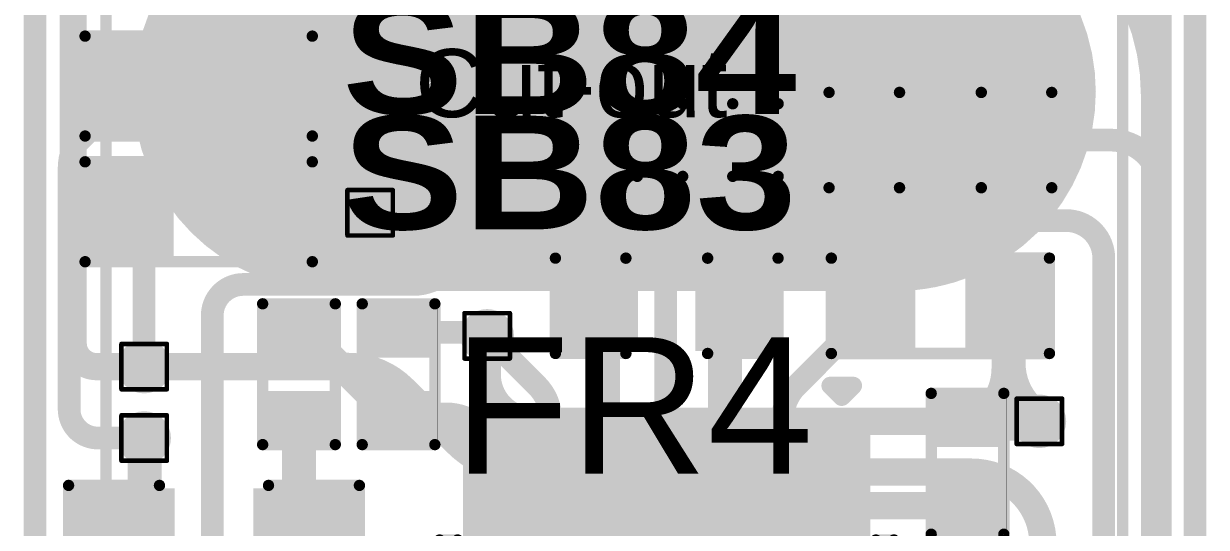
# Model space of a CAD drawing. Header units: inches. Extents: x 3 to 457, y -41 to 239.
# Drawn here: x 11.67 to 24.89, y 8.4 to 14.03 of the extents above; entities that cross this region are included whole.
import ezdxf

# ---------------------------------------------------------------- set-up
doc = ezdxf.new("R2010")
doc.units = ezdxf.units.IN
for name, color, linetype in [('Board Outline', 216, 'Continuous'), ('Bottom Layer', 5, 'Continuous'), ('Bottom Overlay', 54, 'Continuous'), ('Bottom Paste', 16, 'Continuous'), ('Bottom Solder', 6, 'Continuous'), ('Dimension', 6, 'Continuous'), ('Drill Drawing', 1, 'Continuous'), ('Fabrication', 76, 'Continuous'), ('Top Layer', 1, 'Continuous'), ('Top Overlay', 2, 'Continuous'), ('Top Paste', 8, 'Continuous'), ('Top Solder', 216, 'Continuous'), ('Via Holes', 16, 'Continuous')]:
    doc.layers.add(name, color=color, linetype=linetype)
doc.styles.add('Arial', font='', dxfattribs={"height": 0.2})
doc.styles.add('Arial Black_Bold', font='', dxfattribs={"height": 0.2})
doc.styles.get('Arial').set_extended_font_data('Arial')
doc.styles.get('Arial Black_Bold').set_extended_font_data('Arial Black', bold=True)

# ---------------------------------------------------------------- blocks, each defined once
blk = doc.blocks.new('S______B______4')
at = {"layer": 'Top Layer'}
for points in [[(-1.143, -0.4445), (-1.143, 0.4445), (-0.381, 0.4445), (-0.381, -0.4445)], [(0.381, -0.4445), (0.381, 0.4445), (1.143, 0.4445), (1.143, -0.4445)]]:
    blk.add_hatch(color=1, dxfattribs=at).paths.add_polyline_path(points)
at = {"layer": 'Top Paste'}
for points in [[(-1.143, -0.4445), (-1.143, 0.4445), (-0.381, 0.4445), (-0.381, -0.4445)], [(0.381, -0.4445), (0.381, 0.4445), (1.143, 0.4445), (1.143, -0.4445)]]:
    blk.add_hatch(color=8, dxfattribs=at).paths.add_polyline_path(points)
at = {"layer": 'Top Solder'}
for points in [[(-1.2446, -0.5461), (-1.2446, 0.5461), (-0.2794, 0.5461), (-0.2794, -0.5461)], [(0.2794, -0.5461), (0.2794, 0.5461), (1.2446, 0.5461), (1.2446, -0.5461)]]:
    blk.add_hatch(color=216, dxfattribs=at).paths.add_polyline_path(points)
at = {"layer": 'Top Overlay', "const_width": 0.127}
for points in [[(-1.27, -0.5588), (-1.27, 0.5588)], [(-1.27, 0.5588), (1.27, 0.5588)], [(1.27, -0.5588), (1.27, 0.5588)], [(-1.27, -0.5588), (1.27, -0.5588)]]:
    blk.add_lwpolyline(points, dxfattribs=at)
at = {"layer": 'Top Overlay', "const_width": 0.0635}
for points in [[(-1.30175, 0.5588, 1), (-1.23825, 0.5588, 1)], [(-1.30175, 0.5588, 1), (-1.23825, 0.5588, 1)], [(1.23825, 0.5588, 1), (1.30175, 0.5588, 1)], [(1.23825, 0.5588, 1), (1.30175, 0.5588, 1)], [(-1.30175, -0.5588, 1), (-1.23825, -0.5588, 1)], [(-1.30175, -0.5588, 1), (-1.23825, -0.5588, 1)], [(1.23825, -0.5588, 1), (1.30175, -0.5588, 1)], [(1.23825, -0.5588, 1), (1.30175, -0.5588, 1)]]:
    blk.add_lwpolyline(points, format="xyb", close=True, dxfattribs=at)
blk = doc.blocks.new('S______B______5')
at = {"layer": 'Top Layer'}
for points in [[(-1.143, -0.4445), (-1.143, 0.4445), (-0.381, 0.4445), (-0.381, -0.4445)], [(0.381, -0.4445), (0.381, 0.4445), (1.143, 0.4445), (1.143, -0.4445)]]:
    blk.add_hatch(color=1, dxfattribs=at).paths.add_polyline_path(points)
at = {"layer": 'Top Paste'}
for points in [[(-1.143, -0.4445), (-1.143, 0.4445), (-0.381, 0.4445), (-0.381, -0.4445)], [(0.381, -0.4445), (0.381, 0.4445), (1.143, 0.4445), (1.143, -0.4445)]]:
    blk.add_hatch(color=8, dxfattribs=at).paths.add_polyline_path(points)
at = {"layer": 'Top Solder'}
for points in [[(-1.2446, -0.5461), (-1.2446, 0.5461), (-0.2794, 0.5461), (-0.2794, -0.5461)], [(0.2794, -0.5461), (0.2794, 0.5461), (1.2446, 0.5461), (1.2446, -0.5461)]]:
    blk.add_hatch(color=216, dxfattribs=at).paths.add_polyline_path(points)
at = {"layer": 'Top Overlay', "const_width": 0.127}
for points in [[(-1.27, 0.5588), (-1.27, -0.5588)], [(1.27, 0.5588), (-1.27, 0.5588)], [(1.27, 0.5588), (1.27, -0.5588)], [(1.27, -0.5588), (-1.27, -0.5588)]]:
    blk.add_lwpolyline(points, dxfattribs=at)
at = {"layer": 'Top Overlay', "const_width": 0.0635}
for points in [[(-1.30175, 0.5588, 1), (-1.23825, 0.5588, 1)], [(-1.30175, 0.5588, 1), (-1.23825, 0.5588, 1)], [(1.23825, 0.5588, 1), (1.30175, 0.5588, 1)], [(1.23825, 0.5588, 1), (1.30175, 0.5588, 1)], [(-1.30175, -0.5588, 1), (-1.23825, -0.5588, 1)], [(-1.30175, -0.5588, 1), (-1.23825, -0.5588, 1)], [(1.23825, -0.5588, 1), (1.30175, -0.5588, 1)], [(1.23825, -0.5588, 1), (1.30175, -0.5588, 1)]]:
    blk.add_lwpolyline(points, format="xyb", close=True, dxfattribs=at)
blk = doc.blocks.new('TSSOP_14_21')
at = {"layer": 'Top Layer'}
for points in [[(-3.65, 2.175), (-2.15, 2.175), (-2.15, 1.725), (-3.65, 1.725)], [(2.15, 2.175), (3.65, 2.175), (3.65, 1.725), (2.15, 1.725)], [(-3.65, 1.525), (-2.15, 1.525), (-2.15, 1.075), (-3.65, 1.075)], [(2.15, 1.525), (3.65, 1.525), (3.65, 1.075), (2.15, 1.075)], [(-3.65, 0.875), (-2.15, 0.875), (-2.15, 0.425), (-3.65, 0.425)], [(2.15, 0.875), (3.65, 0.875), (3.65, 0.425), (2.15, 0.425)], [(-3.65, 0.225), (-2.15, 0.225), (-2.15, -0.225), (-3.65, -0.225)], [(2.15, 0.225), (3.65, 0.225), (3.65, -0.225), (2.15, -0.225)], [(-3.65, -0.425), (-2.15, -0.425), (-2.15, -0.875), (-3.65, -0.875)], [(2.15, -0.425), (3.65, -0.425), (3.65, -0.875), (2.15, -0.875)], [(-3.65, -1.075), (-2.15, -1.075), (-2.15, -1.525), (-3.65, -1.525)], [(2.15, -1.075), (3.65, -1.075), (3.65, -1.525), (2.15, -1.525)], [(-3.65, -1.725), (-2.15, -1.725), (-2.15, -2.175), (-3.65, -2.175)], [(2.15, -1.725), (3.65, -1.725), (3.65, -2.175), (2.15, -2.175)]]:
    blk.add_hatch(color=1, dxfattribs=at).paths.add_polyline_path(points)
at = {"layer": 'Top Overlay'}
blk.add_hatch(color=2, dxfattribs=at).paths.add_polyline_path([(-2.004, 1.727), (-1.725, 1.727), (-1.725, 2.184), (-2.004, 2.184)])
at = {"layer": 'Top Paste'}
for points in [[(-3.65, 2.175), (-2.15, 2.175), (-2.15, 1.725), (-3.65, 1.725)], [(2.15, 2.175), (3.65, 2.175), (3.65, 1.725), (2.15, 1.725)], [(-3.65, 1.525), (-2.15, 1.525), (-2.15, 1.075), (-3.65, 1.075)], [(2.15, 1.525), (3.65, 1.525), (3.65, 1.075), (2.15, 1.075)], [(-3.65, 0.875), (-2.15, 0.875), (-2.15, 0.425), (-3.65, 0.425)], [(2.15, 0.875), (3.65, 0.875), (3.65, 0.425), (2.15, 0.425)], [(-3.65, 0.225), (-2.15, 0.225), (-2.15, -0.225), (-3.65, -0.225)], [(2.15, 0.225), (3.65, 0.225), (3.65, -0.225), (2.15, -0.225)], [(-3.65, -0.425), (-2.15, -0.425), (-2.15, -0.875), (-3.65, -0.875)], [(2.15, -0.425), (3.65, -0.425), (3.65, -0.875), (2.15, -0.875)], [(-3.65, -1.075), (-2.15, -1.075), (-2.15, -1.525), (-3.65, -1.525)], [(2.15, -1.075), (3.65, -1.075), (3.65, -1.525), (2.15, -1.525)], [(-3.65, -1.725), (-2.15, -1.725), (-2.15, -2.175), (-3.65, -2.175)], [(2.15, -1.725), (3.65, -1.725), (3.65, -2.175), (2.15, -2.175)]]:
    blk.add_hatch(color=8, dxfattribs=at).paths.add_polyline_path(points)
at = {"layer": 'Top Solder'}
for points in [[(-3.752, 2.277), (-2.048, 2.277), (-2.048, 1.623), (-3.752, 1.623)], [(2.048, 2.277), (3.752, 2.277), (3.752, 1.623), (2.048, 1.623)], [(-3.752, 1.627), (-2.048, 1.627), (-2.048, 0.973), (-3.752, 0.973)], [(2.048, 1.627), (3.752, 1.627), (3.752, 0.973), (2.048, 0.973)], [(-3.752, 0.977), (-2.048, 0.977), (-2.048, 0.323), (-3.752, 0.323)], [(2.048, 0.977), (3.752, 0.977), (3.752, 0.323), (2.048, 0.323)], [(-3.752, 0.327), (-2.048, 0.327), (-2.048, -0.327), (-3.752, -0.327)], [(2.048, 0.327), (3.752, 0.327), (3.752, -0.327), (2.048, -0.327)], [(-3.752, -0.323), (-2.048, -0.323), (-2.048, -0.977), (-3.752, -0.977)], [(2.048, -0.323), (3.752, -0.323), (3.752, -0.977), (2.048, -0.977)], [(-3.752, -0.973), (-2.048, -0.973), (-2.048, -1.627), (-3.752, -1.627)], [(2.048, -0.973), (3.752, -0.973), (3.752, -1.627), (2.048, -1.627)], [(-3.752, -1.623), (-2.048, -1.623), (-2.048, -2.277), (-3.752, -2.277)], [(2.048, -1.623), (3.752, -1.623), (3.752, -2.277), (2.048, -2.277)]]:
    blk.add_hatch(color=216, dxfattribs=at).paths.add_polyline_path(points)
at = {"layer": 'Top Overlay'}
for points, const_width in [([(-2.284, 2.337), (-2.284, 2.54)], 0.127), ([(2.288, 2.54), (-2.284, 2.54)], 0.127), ([(2.288, 2.337), (2.288, 2.54)], 0.127), ([(-4.011, 1.829), (-4.011, 2.083)], 0.2), ([(-3.884, 1.956), (-4.011, 2.083)], 0.2), ([(-4.011, 1.829), (-3.884, 1.956)], 0.2), ([(-2.284, -2.54), (-2.284, -2.337)], 0.127), ([(2.288, -2.54), (2.288, -2.337)], 0.127), ([(2.288, -2.54), (-2.284, -2.54)], 0.127)]:
    blk.add_lwpolyline(points, dxfattribs=dict(at, const_width=const_width))
for points, const_width in [([(-2.316, 2.54, 1), (-2.252, 2.54, 1)], 0.0635), ([(-2.316, 2.54, 1), (-2.252, 2.54, 1)], 0.0635), ([(2.256, 2.54, 1), (2.32, 2.54, 1)], 0.0635), ([(2.256, 2.54, 1), (2.32, 2.54, 1)], 0.0635), ([(-2.316, 2.337, 1), (-2.252, 2.337, 1)], 0.0635), ([(2.256, 2.337, 1), (2.32, 2.337, 1)], 0.0635), ([(-4.061, 2.083, 1), (-3.961, 2.083, 1)], 0.1), ([(-4.061, 2.083, 1), (-3.961, 2.083, 1)], 0.1), ([(-3.934, 1.956, 1), (-3.834, 1.956, 1)], 0.1), ([(-3.934, 1.956, 1), (-3.834, 1.956, 1)], 0.1), ([(-4.061, 1.829, 1), (-3.961, 1.829, 1)], 0.1), ([(-4.061, 1.829, 1), (-3.961, 1.829, 1)], 0.1), ([(-2.316, -2.337, 1), (-2.252, -2.337, 1)], 0.0635), ([(2.256, -2.337, 1), (2.32, -2.337, 1)], 0.0635), ([(-2.316, -2.54, 1), (-2.252, -2.54, 1)], 0.0635), ([(-2.316, -2.54, 1), (-2.252, -2.54, 1)], 0.0635), ([(2.256, -2.54, 1), (2.32, -2.54, 1)], 0.0635), ([(2.256, -2.54, 1), (2.32, -2.54, 1)], 0.0635)]:
    blk.add_lwpolyline(points, format="xyb", close=True, dxfattribs=dict(at, const_width=const_width))
blk = doc.blocks.new('R___0402_33')
at = {"layer": 'Top Layer'}
for points in [[(-0.699, -0.318), (-0.699, 0.317), (-0.241, 0.317), (-0.241, -0.318)], [(0.241, -0.318), (0.241, 0.317), (0.699, 0.317), (0.699, -0.318)]]:
    blk.add_hatch(color=1, dxfattribs=at).paths.add_polyline_path(points)
at = {"layer": 'Top Paste'}
for points in [[(-0.699, -0.318), (-0.699, 0.317), (-0.241, 0.317), (-0.241, -0.318)], [(0.241, -0.318), (0.241, 0.317), (0.699, 0.317), (0.699, -0.318)]]:
    blk.add_hatch(color=8, dxfattribs=at).paths.add_polyline_path(points)
at = {"layer": 'Top Solder'}
for points in [[(-0.754, -0.373), (-0.754, 0.373), (-0.186, 0.373), (-0.186, -0.373)], [(0.186, -0.373), (0.186, 0.373), (0.754, 0.373), (0.754, -0.373)]]:
    blk.add_hatch(color=216, dxfattribs=at).paths.add_polyline_path(points)
at = {"layer": 'Top Overlay'}
for points, const_width in [([(-0.787, -0.406), (-0.787, 0.406)], 0.127), ([(0.787, 0.406), (-0.787, 0.406)], 0.127), ([(0.787, -0.406), (0.787, 0.406)], 0.127), ([(0.787, -0.406), (-0.787, -0.406)], 0.127), ([(0.813, -0.432), (-0.813, -0.432)], 0.00323)]:
    blk.add_lwpolyline(points, dxfattribs=dict(at, const_width=const_width))
for points, const_width in [([(-0.819, 0.406, 1), (-0.756, 0.406, 1)], 0.0635), ([(-0.819, 0.406, 1), (-0.756, 0.406, 1)], 0.0635), ([(0.756, 0.406, 1), (0.819, 0.406, 1)], 0.0635), ([(0.756, 0.406, 1), (0.819, 0.406, 1)], 0.0635), ([(-0.819, -0.406, 1), (-0.756, -0.406, 1)], 0.0635), ([(-0.819, -0.406, 1), (-0.756, -0.406, 1)], 0.0635), ([(0.756, -0.406, 1), (0.819, -0.406, 1)], 0.0635), ([(0.756, -0.406, 1), (0.819, -0.406, 1)], 0.0635), ([(-0.814, -0.432, 1), (-0.812, -0.432, 1)], 0.00161), ([(0.812, -0.432, 1), (0.814, -0.432, 1)], 0.00161)]:
    blk.add_lwpolyline(points, format="xyb", close=True, dxfattribs=dict(at, const_width=const_width))
blk = doc.blocks.new('R___0402_36')
at = {"layer": 'Top Layer'}
for points in [[(-0.699, -0.318), (-0.699, 0.318), (-0.241, 0.318), (-0.241, -0.318)], [(0.241, -0.318), (0.241, 0.318), (0.699, 0.318), (0.699, -0.318)]]:
    blk.add_hatch(color=1, dxfattribs=at).paths.add_polyline_path(points)
at = {"layer": 'Top Paste'}
for points in [[(-0.699, -0.318), (-0.699, 0.318), (-0.241, 0.318), (-0.241, -0.318)], [(0.241, -0.318), (0.241, 0.318), (0.699, 0.318), (0.699, -0.318)]]:
    blk.add_hatch(color=8, dxfattribs=at).paths.add_polyline_path(points)
at = {"layer": 'Top Solder'}
for points in [[(-0.754, -0.373), (-0.754, 0.373), (-0.186, 0.373), (-0.186, -0.373)], [(0.186, -0.373), (0.186, 0.373), (0.754, 0.373), (0.754, -0.373)]]:
    blk.add_hatch(color=216, dxfattribs=at).paths.add_polyline_path(points)
at = {"layer": 'Top Overlay'}
for points, const_width in [([(-0.787, 0.406), (-0.787, -0.406)], 0.127), ([(-0.787, 0.406), (0.787, 0.406)], 0.127), ([(0.787, 0.406), (0.787, -0.406)], 0.127), ([(-0.787, -0.406), (0.787, -0.406)], 0.127), ([(-0.813, -0.432), (0.813, -0.432)], 0.00323)]:
    blk.add_lwpolyline(points, dxfattribs=dict(at, const_width=const_width))
for points, const_width in [([(-0.819, 0.406, 1), (-0.756, 0.406, 1)], 0.0635), ([(-0.819, 0.406, 1), (-0.756, 0.406, 1)], 0.0635), ([(0.756, 0.406, 1), (0.819, 0.406, 1)], 0.0635), ([(0.756, 0.406, 1), (0.819, 0.406, 1)], 0.0635), ([(-0.819, -0.406, 1), (-0.756, -0.406, 1)], 0.0635), ([(-0.819, -0.406, 1), (-0.756, -0.406, 1)], 0.0635), ([(0.756, -0.406, 1), (0.819, -0.406, 1)], 0.0635), ([(0.756, -0.406, 1), (0.819, -0.406, 1)], 0.0635), ([(-0.814, -0.432, 1), (-0.812, -0.432, 1)], 0.00161), ([(0.812, -0.432, 1), (0.814, -0.432, 1)], 0.00161)]:
    blk.add_lwpolyline(points, format="xyb", close=True, dxfattribs=dict(at, const_width=const_width))
blk = doc.blocks.new('R___0402_38')
at = {"layer": 'Top Layer'}
for points in [[(-0.699, -0.318), (-0.699, 0.318), (-0.241, 0.318), (-0.241, -0.318)], [(0.241, -0.318), (0.241, 0.318), (0.699, 0.318), (0.699, -0.318)]]:
    blk.add_hatch(color=1, dxfattribs=at).paths.add_polyline_path(points)
at = {"layer": 'Top Paste'}
for points in [[(-0.699, -0.318), (-0.699, 0.318), (-0.241, 0.318), (-0.241, -0.318)], [(0.241, -0.318), (0.241, 0.318), (0.699, 0.318), (0.699, -0.318)]]:
    blk.add_hatch(color=8, dxfattribs=at).paths.add_polyline_path(points)
at = {"layer": 'Top Solder'}
for points in [[(-0.754, -0.373), (-0.754, 0.373), (-0.186, 0.373), (-0.186, -0.373)], [(0.186, -0.373), (0.186, 0.373), (0.754, 0.373), (0.754, -0.373)]]:
    blk.add_hatch(color=216, dxfattribs=at).paths.add_polyline_path(points)
at = {"layer": 'Top Overlay'}
for points, const_width in [([(-0.787, 0.406), (-0.787, -0.406)], 0.127), ([(-0.787, 0.406), (0.787, 0.406)], 0.127), ([(0.787, 0.406), (0.787, -0.406)], 0.127), ([(-0.787, -0.406), (0.787, -0.406)], 0.127), ([(-0.813, -0.432), (0.813, -0.432)], 0.00323)]:
    blk.add_lwpolyline(points, dxfattribs=dict(at, const_width=const_width))
for points, const_width in [([(-0.819, 0.406, 1), (-0.756, 0.406, 1)], 0.0635), ([(-0.819, 0.406, 1), (-0.756, 0.406, 1)], 0.0635), ([(0.756, 0.406, 1), (0.819, 0.406, 1)], 0.0635), ([(0.756, 0.406, 1), (0.819, 0.406, 1)], 0.0635), ([(-0.819, -0.406, 1), (-0.756, -0.406, 1)], 0.0635), ([(-0.819, -0.406, 1), (-0.756, -0.406, 1)], 0.0635), ([(0.756, -0.406, 1), (0.819, -0.406, 1)], 0.0635), ([(0.756, -0.406, 1), (0.819, -0.406, 1)], 0.0635), ([(-0.814, -0.432, 1), (-0.812, -0.432, 1)], 0.00161), ([(0.812, -0.432, 1), (0.814, -0.432, 1)], 0.00161)]:
    blk.add_lwpolyline(points, format="xyb", close=True, dxfattribs=dict(at, const_width=const_width))
blk = doc.blocks.new('R___0603_42')
at = {"layer": 'Top Layer'}
for points in [[(-0.381, 0.4445), (-0.381, -0.4445), (-1.143, -0.4445), (-1.143, 0.4445)], [(1.143, 0.4445), (1.143, -0.4445), (0.381, -0.4445), (0.381, 0.4445)]]:
    blk.add_hatch(color=1, dxfattribs=at).paths.add_polyline_path(points)
at = {"layer": 'Top Paste'}
for points in [[(-0.381, 0.4445), (-0.381, -0.4445), (-1.143, -0.4445), (-1.143, 0.4445)], [(1.143, 0.4445), (1.143, -0.4445), (0.381, -0.4445), (0.381, 0.4445)]]:
    blk.add_hatch(color=8, dxfattribs=at).paths.add_polyline_path(points)
at = {"layer": 'Top Solder'}
for points in [[(-0.2794, 0.5461), (-0.2794, -0.5461), (-1.2446, -0.5461), (-1.2446, 0.5461)], [(1.2446, 0.5461), (1.2446, -0.5461), (0.2794, -0.5461), (0.2794, 0.5461)]]:
    blk.add_hatch(color=216, dxfattribs=at).paths.add_polyline_path(points)
at = {"layer": 'Top Overlay', "const_width": 0.127}
for points in [[(-1.2192, 0.5334), (1.2192, 0.5334)], [(-1.2192, -0.5334), (-1.2192, 0.5334)], [(1.2192, -0.5334), (1.2192, 0.5334)], [(-1.2192, -0.5334), (1.2192, -0.5334)]]:
    blk.add_lwpolyline(points, dxfattribs=at)
at = {"layer": 'Top Overlay', "const_width": 0.0635}
for points in [[(-1.25095, 0.5334, 1), (-1.18745, 0.5334, 1)], [(-1.25095, 0.5334, 1), (-1.18745, 0.5334, 1)], [(1.18745, 0.5334, 1), (1.25095, 0.5334, 1)], [(1.18745, 0.5334, 1), (1.25095, 0.5334, 1)], [(-1.25095, -0.5334, 1), (-1.18745, -0.5334, 1)], [(-1.25095, -0.5334, 1), (-1.18745, -0.5334, 1)], [(1.18745, -0.5334, 1), (1.25095, -0.5334, 1)], [(1.18745, -0.5334, 1), (1.25095, -0.5334, 1)]]:
    blk.add_lwpolyline(points, format="xyb", close=True, dxfattribs=at)
blk = doc.blocks.new('SEMG_PAD_B_56')
at = {"layer": 'Bottom Layer'}
h = blk.add_hatch(color=5, dxfattribs=at)
edge = h.paths.add_edge_path()
edge.add_arc((-3.15, 0.013), 2.1, 90, 270)
edge.add_line((-3.15, -2.087), (3.15, -2.087))
edge.add_arc((3.15, 0.013), 2.1, 270, 450)
edge.add_line((3.15, 2.113), (-3.15, 2.113))
at = {"layer": 'Bottom Paste'}
h = blk.add_hatch(color=16, dxfattribs=at)
edge = h.paths.add_edge_path()
edge.add_arc((-3.15, 0.013), 2.1, 90, 270)
edge.add_line((-3.15, -2.087), (3.15, -2.087))
edge.add_arc((3.15, 0.013), 2.1, 270, 450)
edge.add_line((3.15, 2.113), (-3.15, 2.113))
at = {"layer": 'Bottom Solder'}
h = blk.add_hatch(color=6, dxfattribs=at)
edge = h.paths.add_edge_path()
edge.add_arc((-3.15, 0.013), 2.202, 90, 270)
edge.add_line((-3.15, -2.189), (3.15, -2.189))
edge.add_arc((3.15, 0.013), 2.202, 270, 450)
edge.add_line((3.15, 2.214), (-3.15, 2.214))
at = {"layer": 'Bottom Overlay', "const_width": 0.127}
for points in [[(-5.683, 10.966), (-5.683, -10.966)], [(5.683, 10.966), (5.683, -10.966)]]:
    blk.add_lwpolyline(points, dxfattribs=at)
blk = doc.blocks.new('C___0805_63')
at = {"layer": 'Top Layer'}
for points in [[(-1.524, 0.762), (-0.508, 0.762), (-0.508, -0.762), (-1.524, -0.762)], [(0.508, 0.762), (1.524, 0.762), (1.524, -0.762), (0.508, -0.762)]]:
    blk.add_hatch(color=1, dxfattribs=at).paths.add_polyline_path(points)
at = {"layer": 'Top Paste'}
for points in [[(-1.524, 0.762), (-0.508, 0.762), (-0.508, -0.762), (-1.524, -0.762)], [(0.508, 0.762), (1.524, 0.762), (1.524, -0.762), (0.508, -0.762)]]:
    blk.add_hatch(color=8, dxfattribs=at).paths.add_polyline_path(points)
at = {"layer": 'Top Solder'}
for points in [[(-1.594, 0.832), (-0.438, 0.832), (-0.438, -0.832), (-1.594, -0.832)], [(0.438, 0.832), (1.594, 0.832), (1.594, -0.832), (0.438, -0.832)]]:
    blk.add_hatch(color=216, dxfattribs=at).paths.add_polyline_path(points)
at = {"layer": 'Top Overlay', "const_width": 0.127}
for points in [[(-1.626, 0.864), (-1.626, -0.864)], [(-0.61, 0.864), (-1.626, 0.864)], [(1.626, 0.864), (0.61, 0.864)], [(1.626, 0.864), (1.626, -0.864)], [(-0.61, -0.864), (-1.626, -0.864)], [(1.626, -0.864), (0.61, -0.864)]]:
    blk.add_lwpolyline(points, dxfattribs=at)
at = {"layer": 'Top Overlay', "const_width": 0.0635}
for points in [[(-1.657, 0.864, 1), (-1.594, 0.864, 1)], [(-1.657, 0.864, 1), (-1.594, 0.864, 1)], [(-0.641, 0.864, 1), (-0.578, 0.864, 1)], [(0.578, 0.864, 1), (0.641, 0.864, 1)], [(1.594, 0.864, 1), (1.657, 0.864, 1)], [(1.594, 0.864, 1), (1.657, 0.864, 1)], [(-1.657, -0.864, 1), (-1.594, -0.864, 1)], [(-1.657, -0.864, 1), (-1.594, -0.864, 1)], [(-0.641, -0.864, 1), (-0.578, -0.864, 1)], [(0.578, -0.864, 1), (0.641, -0.864, 1)], [(1.594, -0.864, 1), (1.657, -0.864, 1)], [(1.594, -0.864, 1), (1.657, -0.864, 1)]]:
    blk.add_lwpolyline(points, format="xyb", close=True, dxfattribs=at)
blk = doc.blocks.new('C___0603_67')
at = {"layer": 'Top Layer'}
for points in [[(-0.381, 0.445), (-0.381, -0.445), (-1.143, -0.445), (-1.143, 0.445)], [(1.143, 0.445), (1.143, -0.445), (0.381, -0.445), (0.381, 0.445)]]:
    blk.add_hatch(color=1, dxfattribs=at).paths.add_polyline_path(points)
at = {"layer": 'Top Paste'}
for points in [[(-0.381, 0.445), (-0.381, -0.445), (-1.143, -0.445), (-1.143, 0.445)], [(1.143, 0.445), (1.143, -0.445), (0.381, -0.445), (0.381, 0.445)]]:
    blk.add_hatch(color=8, dxfattribs=at).paths.add_polyline_path(points)
at = {"layer": 'Top Solder'}
for points in [[(-0.321, 0.504), (-0.321, -0.504), (-1.203, -0.504), (-1.203, 0.504)], [(1.203, 0.504), (1.203, -0.504), (0.321, -0.504), (0.321, 0.504)]]:
    blk.add_hatch(color=216, dxfattribs=at).paths.add_polyline_path(points)
at = {"layer": 'Top Overlay', "const_width": 0.127}
for points in [[(-0.457, 0.533), (-1.245, 0.533)], [(-1.245, 0.533), (-1.245, -0.533)], [(1.245, 0.533), (0.457, 0.533)], [(1.245, 0.533), (1.245, -0.533)], [(-0.457, -0.533), (-1.245, -0.533)], [(1.245, -0.533), (0.457, -0.533)]]:
    blk.add_lwpolyline(points, dxfattribs=at)
at = {"layer": 'Top Overlay', "const_width": 0.0635}
for points in [[(-1.276, 0.533, 1), (-1.213, 0.533, 1)], [(-1.276, 0.533, 1), (-1.213, 0.533, 1)], [(-0.489, 0.533, 1), (-0.425, 0.533, 1)], [(0.425, 0.533, 1), (0.489, 0.533, 1)], [(1.213, 0.533, 1), (1.276, 0.533, 1)], [(1.213, 0.533, 1), (1.276, 0.533, 1)], [(-1.276, -0.533, 1), (-1.213, -0.533, 1)], [(-1.276, -0.533, 1), (-1.213, -0.533, 1)], [(-0.489, -0.533, 1), (-0.425, -0.533, 1)], [(0.425, -0.533, 1), (0.489, -0.533, 1)], [(1.213, -0.533, 1), (1.276, -0.533, 1)], [(1.213, -0.533, 1), (1.276, -0.533, 1)]]:
    blk.add_lwpolyline(points, format="xyb", close=True, dxfattribs=at)
blk = doc.blocks.new('C___0603_68')
at = {"layer": 'Top Layer'}
for points in [[(-0.381, 0.445), (-0.381, -0.445), (-1.143, -0.445), (-1.143, 0.445)], [(1.143, 0.445), (1.143, -0.445), (0.381, -0.445), (0.381, 0.445)]]:
    blk.add_hatch(color=1, dxfattribs=at).paths.add_polyline_path(points)
at = {"layer": 'Top Paste'}
for points in [[(-0.381, 0.445), (-0.381, -0.445), (-1.143, -0.445), (-1.143, 0.445)], [(1.143, 0.445), (1.143, -0.445), (0.381, -0.445), (0.381, 0.445)]]:
    blk.add_hatch(color=8, dxfattribs=at).paths.add_polyline_path(points)
at = {"layer": 'Top Solder'}
for points in [[(-0.321, 0.504), (-0.321, -0.504), (-1.203, -0.504), (-1.203, 0.504)], [(1.203, 0.504), (1.203, -0.504), (0.321, -0.504), (0.321, 0.504)]]:
    blk.add_hatch(color=216, dxfattribs=at).paths.add_polyline_path(points)
at = {"layer": 'Top Overlay', "const_width": 0.127}
for points in [[(-0.457, 0.533), (-1.245, 0.533)], [(-1.245, 0.533), (-1.245, -0.533)], [(1.245, 0.533), (0.457, 0.533)], [(1.245, 0.533), (1.245, -0.533)], [(-0.457, -0.533), (-1.245, -0.533)], [(1.245, -0.533), (0.457, -0.533)]]:
    blk.add_lwpolyline(points, dxfattribs=at)
at = {"layer": 'Top Overlay', "const_width": 0.0635}
for points in [[(-1.276, 0.533, 1), (-1.213, 0.533, 1)], [(-1.276, 0.533, 1), (-1.213, 0.533, 1)], [(-0.489, 0.533, 1), (-0.425, 0.533, 1)], [(0.425, 0.533, 1), (0.489, 0.533, 1)], [(1.213, 0.533, 1), (1.276, 0.533, 1)], [(1.213, 0.533, 1), (1.276, 0.533, 1)], [(-1.276, -0.533, 1), (-1.213, -0.533, 1)], [(-1.276, -0.533, 1), (-1.213, -0.533, 1)], [(-0.489, -0.533, 1), (-0.425, -0.533, 1)], [(0.425, -0.533, 1), (0.489, -0.533, 1)], [(1.213, -0.533, 1), (1.276, -0.533, 1)], [(1.213, -0.533, 1), (1.276, -0.533, 1)]]:
    blk.add_lwpolyline(points, format="xyb", close=True, dxfattribs=at)
blk = doc.blocks.new('____0402_69')
at = {"layer": 'Top Layer'}
for points in [[(-0.699, -0.318), (-0.699, 0.318), (-0.241, 0.318), (-0.241, -0.318)], [(0.241, -0.318), (0.241, 0.318), (0.699, 0.318), (0.699, -0.318)]]:
    blk.add_hatch(color=1, dxfattribs=at).paths.add_polyline_path(points)
at = {"layer": 'Top Paste'}
for points in [[(-0.699, -0.318), (-0.699, 0.318), (-0.241, 0.318), (-0.241, -0.318)], [(0.241, -0.318), (0.241, 0.318), (0.699, 0.318), (0.699, -0.318)]]:
    blk.add_hatch(color=8, dxfattribs=at).paths.add_polyline_path(points)
at = {"layer": 'Top Solder'}
for points in [[(-0.758, -0.377), (-0.758, 0.377), (-0.181, 0.377), (-0.181, -0.377)], [(0.181, -0.377), (0.181, 0.377), (0.758, 0.377), (0.758, -0.377)]]:
    blk.add_hatch(color=216, dxfattribs=at).paths.add_polyline_path(points)
at = {"layer": 'Top Overlay', "const_width": 0.127}
for points in [[(-0.279, 0.406), (-0.787, 0.406)], [(-0.787, 0.406), (-0.787, -0.406)], [(0.787, 0.406), (0.279, 0.406)], [(0.787, 0.406), (0.787, -0.406)], [(-0.279, -0.406), (-0.787, -0.406)], [(0.787, -0.406), (0.279, -0.406)]]:
    blk.add_lwpolyline(points, dxfattribs=at)
at = {"layer": 'Top Overlay', "const_width": 0.0635}
for points in [[(-0.819, 0.406, 1), (-0.756, 0.406, 1)], [(-0.819, 0.406, 1), (-0.756, 0.406, 1)], [(-0.311, 0.406, 1), (-0.248, 0.406, 1)], [(0.248, 0.406, 1), (0.311, 0.406, 1)], [(0.756, 0.406, 1), (0.819, 0.406, 1)], [(0.756, 0.406, 1), (0.819, 0.406, 1)], [(-0.819, -0.406, 1), (-0.756, -0.406, 1)], [(-0.819, -0.406, 1), (-0.756, -0.406, 1)], [(-0.311, -0.406, 1), (-0.248, -0.406, 1)], [(0.248, -0.406, 1), (0.311, -0.406, 1)], [(0.756, -0.406, 1), (0.819, -0.406, 1)], [(0.756, -0.406, 1), (0.819, -0.406, 1)]]:
    blk.add_lwpolyline(points, format="xyb", close=True, dxfattribs=at)

msp = doc.modelspace()

# ---------------------------------------------------------------- hatches: boundary and pattern name
at = {"layer": 'Bottom Layer'}
h = msp.add_hatch(color=5, dxfattribs=at)
edge = h.paths.add_edge_path()
edge.add_arc((15.547, 11.918), 0.3, 0, 360)
h = msp.add_hatch(color=5, dxfattribs=at)
edge = h.paths.add_edge_path()
edge.add_arc((16.856, 10.541), 0.3, 0, 360)
h = msp.add_hatch(color=5, dxfattribs=at)
edge = h.paths.add_edge_path()
edge.add_arc((13.021, 10.197), 0.3, 0, 360)
h = msp.add_hatch(color=5, dxfattribs=at)
edge = h.paths.add_edge_path()
edge.add_arc((23.028, 9.585), 0.3, 0, 360)
h = msp.add_hatch(color=5, dxfattribs=at)
edge = h.paths.add_edge_path()
edge.add_arc((13.021, 9.398), 0.3, 0, 360)
at = {"layer": 'Top Layer'}
msp.add_hatch(color=1, dxfattribs=at).paths.add_polyline_path([(19.562, 12.414), (20.203, 12.414), (20.203, 13.049), (19.562, 13.049)])
h = msp.add_hatch(color=1, dxfattribs=at)
edge = h.paths.add_edge_path()
edge.add_arc((15.547, 11.918), 0.3, 0, 360)
h = msp.add_hatch(color=1, dxfattribs=at)
edge = h.paths.add_edge_path()
edge.add_arc((16.856, 10.541), 0.3, 0, 360)
h = msp.add_hatch(color=1, dxfattribs=at)
edge = h.paths.add_edge_path()
edge.add_arc((13.021, 10.197), 0.3, 0, 360)
h = msp.add_hatch(color=1, dxfattribs=at)
edge = h.paths.add_edge_path()
edge.add_arc((23.028, 9.585), 0.3, 0, 360)
h = msp.add_hatch(color=1, dxfattribs=at)
edge = h.paths.add_edge_path()
edge.add_arc((13.021, 9.398), 0.3, 0, 360)
at = {"layer": 'Via Holes'}
h = msp.add_hatch(color=7, dxfattribs=at)
edge = h.paths.add_edge_path()
edge.add_arc((15.547, 11.918), 0.15, 0, 360)
h = msp.add_hatch(color=7, dxfattribs=at)
edge = h.paths.add_edge_path()
edge.add_arc((16.856, 10.541), 0.15, 0, 360)
h = msp.add_hatch(color=7, dxfattribs=at)
edge = h.paths.add_edge_path()
edge.add_arc((13.021, 10.197), 0.15, 0, 360)
h = msp.add_hatch(color=7, dxfattribs=at)
edge = h.paths.add_edge_path()
edge.add_arc((23.028, 9.585), 0.15, 0, 360)
h = msp.add_hatch(color=7, dxfattribs=at)
edge = h.paths.add_edge_path()
edge.add_arc((13.021, 9.398), 0.15, 0, 360)

# ---------------------------------------------------------------- linework, layer by layer
at = {"layer": 'Board Outline', "const_width": 0.127}
for points in [[(11.801, 2.317), (11.802, 24.173)], [(24.768, 24.173), (24.768, 2.317)], [(24.768, 24.173), (24.768, 2.317)]]:
    msp.add_lwpolyline(points, dxfattribs=at)
at = {"layer": 'Bottom Layer'}
for points, const_width in [([(12.228, 10.457), (12.228, 16.957)], 0.305), ([(24.315, 2.093), (24.315, 13.245)], 0.305), ([(16.856, 10.11), (16.856, 10.541)], 0.305), ([(12.488, 10.197), (13.021, 10.197)], 0.305), ([(13.021, 10.197), (15.225, 10.197)], 0.305), ([(15.225, 10.197), (15.268, 10.199)], 0.305), ([(15.916, 9.946), (16.507, 9.355)], 0.305), ([(17.381, 9.585), (23.028, 9.585)], 0.305), ([(13.028, 6.188), (13.028, 9.398)], 0.381), ([(17.319, 9.017), (22.267, 9.017)], 0.305)]:
    msp.add_lwpolyline(points, dxfattribs=dict(at, const_width=const_width))
at = {"layer": 'Bottom Layer', "const_width": 0.305}
for points in [[(23.598, 14.976, -0.198912), (24.315, 13.245)], [(12.488, 10.197, -0.414214), (12.228, 10.457)], [(15.268, 10.199, -0.209443), (15.916, 9.946)], [(17.381, 9.585, -0.414214), (16.856, 10.11)], [(17.319, 9.017, -0.199559), (16.507, 9.355)], [(22.267, 9.017, -0.414214), (23.068, 8.216)]]:
    msp.add_lwpolyline(points, format="xyb", dxfattribs=at)
at = {"layer": 'Bottom Layer'}
for points, const_width in [([(24.239, 13.245, 1), (24.391, 13.245, 1)], 0.152), ([(24.239, 13.245, 1), (24.391, 13.245, 1)], 0.152), ([(12.152, 10.457, 1), (12.304, 10.457, 1)], 0.152), ([(12.152, 10.457, 1), (12.304, 10.457, 1)], 0.152), ([(16.779, 10.541, 1), (16.932, 10.541, 1)], 0.152), ([(12.412, 10.197, 1), (12.564, 10.197, 1)], 0.152), ([(12.412, 10.197, 1), (12.564, 10.197, 1)], 0.152), ([(12.945, 10.197, 1), (13.098, 10.197, 1)], 0.152), ([(12.945, 10.197, 1), (13.098, 10.197, 1)], 0.152), ([(15.149, 10.197, 1), (15.301, 10.197, 1)], 0.152), ([(15.149, 10.197, 1), (15.301, 10.197, 1)], 0.152), ([(15.192, 10.199, 1), (15.344, 10.199, 1)], 0.152), ([(15.192, 10.199, 1), (15.344, 10.199, 1)], 0.152), ([(16.779, 10.11, 1), (16.932, 10.11, 1)], 0.152), ([(16.779, 10.11, 1), (16.932, 10.11, 1)], 0.152), ([(15.839, 9.946, 1), (15.992, 9.946, 1)], 0.152), ([(15.839, 9.946, 1), (15.992, 9.946, 1)], 0.152), ([(17.305, 9.585, 1), (17.458, 9.585, 1)], 0.152), ([(17.305, 9.585, 1), (17.458, 9.585, 1)], 0.152), ([(22.952, 9.585, 1), (23.104, 9.585, 1)], 0.152), ([(12.933, 9.398, 1), (13.124, 9.398, 1)], 0.191), ([(16.43, 9.355, 1), (16.583, 9.355, 1)], 0.152), ([(16.43, 9.355, 1), (16.583, 9.355, 1)], 0.152), ([(17.243, 9.017, 1), (17.396, 9.017, 1)], 0.152), ([(17.243, 9.017, 1), (17.396, 9.017, 1)], 0.152), ([(22.191, 9.017, 1), (22.343, 9.017, 1)], 0.152), ([(22.191, 9.017, 1), (22.343, 9.017, 1)], 0.152)]:
    msp.add_lwpolyline(points, format="xyb", close=True, dxfattribs=dict(at, const_width=const_width))
at = {"layer": 'Dimension', "const_width": 0.254}
msp.add_lwpolyline([(11.801, 2.634), (11.801, 192.456)], dxfattribs=at)
at = {"layer": 'Drill Drawing', "const_width": 0.0508}
for points in [[(15.293, 12.172), (15.801, 12.172)], [(15.293, 11.664), (15.293, 12.172)], [(15.801, 11.664), (15.801, 12.172)], [(15.293, 11.664), (15.801, 11.664)], [(16.602, 10.795), (17.11, 10.795)], [(16.602, 10.287), (16.602, 10.795)], [(17.11, 10.287), (17.11, 10.795)], [(12.767, 10.451), (13.275, 10.451)], [(12.767, 9.943), (12.767, 10.451)], [(13.275, 9.943), (13.275, 10.451)], [(16.602, 10.287), (17.11, 10.287)], [(12.767, 9.943), (13.275, 9.943)], [(22.774, 9.839), (23.282, 9.839)], [(22.774, 9.331), (22.774, 9.839)], [(23.282, 9.331), (23.282, 9.839)], [(12.767, 9.652), (13.275, 9.652)], [(12.767, 9.144), (12.767, 9.652)], [(13.275, 9.144), (13.275, 9.652)], [(22.774, 9.331), (23.282, 9.331)], [(12.767, 9.144), (13.275, 9.144)]]:
    msp.add_lwpolyline(points, dxfattribs=at)
at = {"layer": 'Drill Drawing', "const_width": 0.0254}
for points in [[(15.281, 12.172, 1), (15.306, 12.172, 1)], [(15.281, 12.172, 1), (15.306, 12.172, 1)], [(15.789, 12.172, 1), (15.814, 12.172, 1)], [(15.789, 12.172, 1), (15.814, 12.172, 1)], [(15.281, 11.664, 1), (15.306, 11.664, 1)], [(15.281, 11.664, 1), (15.306, 11.664, 1)], [(15.789, 11.664, 1), (15.814, 11.664, 1)], [(15.789, 11.664, 1), (15.814, 11.664, 1)], [(16.589, 10.795, 1), (16.614, 10.795, 1)], [(16.589, 10.795, 1), (16.614, 10.795, 1)], [(17.097, 10.795, 1), (17.122, 10.795, 1)], [(17.097, 10.795, 1), (17.122, 10.795, 1)], [(12.755, 10.451, 1), (12.78, 10.451, 1)], [(12.755, 10.451, 1), (12.78, 10.451, 1)], [(13.263, 10.451, 1), (13.288, 10.451, 1)], [(13.263, 10.451, 1), (13.288, 10.451, 1)], [(16.589, 10.287, 1), (16.614, 10.287, 1)], [(16.589, 10.287, 1), (16.614, 10.287, 1)], [(17.097, 10.287, 1), (17.122, 10.287, 1)], [(17.097, 10.287, 1), (17.122, 10.287, 1)], [(12.755, 9.943, 1), (12.78, 9.943, 1)], [(12.755, 9.943, 1), (12.78, 9.943, 1)], [(13.263, 9.943, 1), (13.288, 9.943, 1)], [(13.263, 9.943, 1), (13.288, 9.943, 1)], [(22.762, 9.839, 1), (22.787, 9.839, 1)], [(22.762, 9.839, 1), (22.787, 9.839, 1)], [(23.27, 9.839, 1), (23.295, 9.839, 1)], [(23.27, 9.839, 1), (23.295, 9.839, 1)], [(12.755, 9.652, 1), (12.78, 9.652, 1)], [(12.755, 9.652, 1), (12.78, 9.652, 1)], [(13.263, 9.652, 1), (13.288, 9.652, 1)], [(13.263, 9.652, 1), (13.288, 9.652, 1)], [(22.762, 9.331, 1), (22.787, 9.331, 1)], [(22.762, 9.331, 1), (22.787, 9.331, 1)], [(23.27, 9.331, 1), (23.295, 9.331, 1)], [(23.27, 9.331, 1), (23.295, 9.331, 1)], [(12.755, 9.144, 1), (12.78, 9.144, 1)], [(12.755, 9.144, 1), (12.78, 9.144, 1)], [(13.263, 9.144, 1), (13.288, 9.144, 1)], [(13.263, 9.144, 1), (13.288, 9.144, 1)]]:
    msp.add_lwpolyline(points, format="xyb", close=True, dxfattribs=at)
at = {"layer": 'Fabrication', "const_width": 0.254}
for points in [[(11.801, 2.317), (11.802, 24.173)], [(24.768, 24.173), (24.768, 2.317)], [(15.124, 11.17), (21.432, 11.17)]]:
    msp.add_lwpolyline(points, dxfattribs=at)
for points in [[(13.024, 13.27, -0.198912), (13.639, 14.755)], [(22.917, 14.755, -0.198912), (23.532, 13.27)], [(13.639, 11.785, -0.198912), (13.024, 13.27)], [(23.532, 13.27, -0.198912), (22.917, 11.785)], [(15.124, 11.17, -0.198912), (13.639, 11.785)], [(22.917, 11.785, -0.198912), (21.432, 11.17)]]:
    msp.add_lwpolyline(points, format="xyb", dxfattribs=at)
at = {"layer": 'Fabrication', "const_width": 0.127}
for points in [[(12.961, 13.27, 1), (13.088, 13.27, 1)], [(12.961, 13.27, 1), (13.088, 13.27, 1)], [(23.469, 13.27, 1), (23.596, 13.27, 1)], [(23.469, 13.27, 1), (23.596, 13.27, 1)], [(13.576, 11.785, 1), (13.703, 11.785, 1)], [(13.576, 11.785, 1), (13.703, 11.785, 1)], [(22.854, 11.785, 1), (22.981, 11.785, 1)], [(22.854, 11.785, 1), (22.981, 11.785, 1)], [(15.061, 11.17, 1), (15.188, 11.17, 1)], [(15.061, 11.17, 1), (15.188, 11.17, 1)], [(21.369, 11.17, 1), (21.496, 11.17, 1)], [(21.369, 11.17, 1), (21.496, 11.17, 1)]]:
    msp.add_lwpolyline(points, format="xyb", close=True, dxfattribs=at)
at = {"layer": 'Top Layer'}
for points, const_width in [([(19.985, 12.731), (19.985, 17.099)], 0.381), ([(21.16, 12.731), (21.16, 16.632)], 0.381), ([(24.38, 12.178), (24.38, 16.513)], 0.254), ([(15.547, 13.779), (15.547, 16.313)], 0.254), ([(18.172, 10.77), (18.172, 16.297)], 0.254), ([(16.567, 11.651), (16.567, 16.124)], 0.254), ([(14.393, 13.335), (15.103, 13.335)], 0.254), ([(12.24, 12.666), (12.712, 13.137)], 0.254), ([(18.851, 12.341), (18.851, 12.731)], 0.254), ([(21.16, 12.178), (21.16, 12.731)], 0.254), ([(22.684, 12.731), (23.829, 12.731)], 0.254), ([(12.183, 12.419), (12.183, 9.72)], 0.254), ([(18.851, 11.321), (18.851, 12.341)], 0.254), ([(24.38, 1.943), (24.38, 12.178)], 0.254), ([(14.404, 11.918), (15.547, 11.918)], 0.381), ([(13.021, 10.197), (13.021, 11.878)], 0.254), ([(18.852, 11.831), (19.36, 11.831)], 0.254), ([(19.36, 11.831), (20.813, 11.831)], 0.254), ([(20.813, 11.831), (21.507, 11.831)], 0.254), ([(21.507, 11.831), (23.327, 11.831)], 0.254), ([(23.748, 1.969), (23.748, 11.41)], 0.254), ([(18.851, 8.904), (18.851, 11.321)], 0.254), ([(14.13, 11.116), (16.031, 11.116)], 0.254), ([(22.684, 9.585), (22.684, 10.877)], 0.381), ([(13.783, 7.235), (13.783, 10.77)], 0.254), ([(14.752, 10.582), (14.917, 10.506)], 0.305), ([(15.865, 10.582), (16.814, 10.582)], 0.254), ([(18.213, 8.873), (18.213, 10.587)], 0.254), ([(19.513, 8.873), (19.513, 10.587)], 0.381), ([(14.917, 10.506), (15.7, 9.719)], 0.305), ([(16.878, 10.519), (17.415, 9.981)], 0.254), ([(20.312, 9.981), (20.849, 10.519)], 0.254), ([(15.7, 9.719), (15.865, 9.643)], 0.305), ([(15.865, 9.643), (16.03, 9.643)], 0.305), ([(16.03, 9.643), (16.396, 9.643)], 0.305), ([(14.752, 8.07), (14.752, 9.58)], 0.381), ([(17.563, 8.873), (17.563, 9.623)], 0.254), ([(20.163, 8.873), (20.163, 9.623)], 0.254), ([(22.225, 9.58), (22.684, 9.58)], 0.381), ([(22.493, 9.559), (22.952, 9.559)], 0.381), ([(12.505, 9.398), (13.021, 9.398)], 0.254), ([(16.841, 9.419), (16.913, 8.873)], 0.305), ([(19.513, 7.256), (19.513, 8.873)], 0.254), ([(20.163, 6.296), (20.163, 8.873)], 0.254), ([(20.886, 8.643), (22.12, 8.643)], 0.305), ([(22.225, 7.726), (22.225, 8.64)], 0.305)]:
    msp.add_lwpolyline(points, dxfattribs=dict(at, const_width=const_width))
for points, const_width in [([(15.547, 13.779, -0.414214), (15.103, 13.335)], 0.254), ([(23.828, 12.731, -0.413586), (24.38, 12.178)], 0.254), ([(23.829, 12.731, -0.000222), (23.828, 12.731)], 0.254), ([(12.183, 12.419, -0.112714), (12.24, 12.666)], 0.254), ([(19.36, 11.831, -0.414214), (18.851, 12.341)], 0.254), ([(21.16, 12.178, -0.414214), (20.813, 11.831)], 0.254), ([(21.507, 11.831, -0.414214), (21.16, 12.178)], 0.254), ([(18.851, 11.321, -0.414214), (19.36, 11.831)], 0.254), ([(23.327, 11.831, -0.414214), (23.748, 11.41)], 0.254), ([(16.567, 11.651, -0.414214), (16.031, 11.116)], 0.254), ([(13.783, 10.77, -0.414214), (14.13, 11.116)], 0.254), ([(22.684, 10.18, -0.198912), (22.471, 9.664)], 0.381), ([(22.898, 9.715, -0.198912), (22.684, 10.231)], 0.381), ([(17.415, 9.981, -0.198912), (17.563, 9.623)], 0.254), ([(20.163, 9.623, -0.198912), (20.312, 9.981)], 0.254), ([(12.505, 9.398, -0.414214), (12.183, 9.72)], 0.254), ([(16.396, 9.643, -0.237038), (16.841, 9.419)], 0.305), ([(18.863, 8.873, -0.198912), (18.851, 8.904)], 0.254)]:
    msp.add_lwpolyline(points, format="xyb", dxfattribs=dict(at, const_width=const_width))
for points, const_width in [([(15.484, 13.779, 1), (15.611, 13.779, 1)], 0.127), ([(15.484, 13.779, 1), (15.611, 13.779, 1)], 0.127), ([(14.33, 13.335, 1), (14.457, 13.335, 1)], 0.127), ([(15.039, 13.335, 1), (15.166, 13.335, 1)], 0.127), ([(15.039, 13.335, 1), (15.166, 13.335, 1)], 0.127), ([(12.648, 13.137, 1), (12.775, 13.137, 1)], 0.127), ([(18.787, 12.731, 1), (18.914, 12.731, 1)], 0.127), ([(19.89, 12.731, 1), (20.081, 12.731, 1)], 0.191), ([(21.065, 12.731, 1), (21.256, 12.731, 1)], 0.191), ([(21.097, 12.731, 1), (21.224, 12.731, 1)], 0.127), ([(22.621, 12.731, 1), (22.748, 12.731, 1)], 0.127), ([(23.765, 12.731, 1), (23.892, 12.731, 1)], 0.127), ([(23.765, 12.731, 1), (23.892, 12.731, 1)], 0.127), ([(23.765, 12.731, 1), (23.892, 12.731, 1)], 0.127), ([(23.765, 12.731, 1), (23.892, 12.731, 1)], 0.127), ([(12.177, 12.666, 1), (12.304, 12.666, 1)], 0.127), ([(12.177, 12.666, 1), (12.304, 12.666, 1)], 0.127), ([(12.119, 12.419, 1), (12.246, 12.419, 1)], 0.127), ([(12.119, 12.419, 1), (12.246, 12.419, 1)], 0.127), ([(18.787, 12.341, 1), (18.914, 12.341, 1)], 0.127), ([(18.787, 12.341, 1), (18.914, 12.341, 1)], 0.127), ([(18.787, 12.341, 1), (18.914, 12.341, 1)], 0.127), ([(21.097, 12.178, 1), (21.224, 12.178, 1)], 0.127), ([(21.097, 12.178, 1), (21.224, 12.178, 1)], 0.127), ([(21.097, 12.178, 1), (21.224, 12.178, 1)], 0.127), ([(24.317, 12.178, 1), (24.444, 12.178, 1)], 0.127), ([(24.317, 12.178, 1), (24.444, 12.178, 1)], 0.127), ([(24.317, 12.178, 1), (24.444, 12.178, 1)], 0.127), ([(14.308, 11.918, 1), (14.499, 11.918, 1)], 0.191), ([(15.452, 11.918, 1), (15.643, 11.918, 1)], 0.191), ([(12.958, 11.878, 1), (13.085, 11.878, 1)], 0.127), ([(18.789, 11.831, 1), (18.916, 11.831, 1)], 0.127), ([(19.297, 11.831, 1), (19.424, 11.831, 1)], 0.127), ([(19.297, 11.831, 1), (19.424, 11.831, 1)], 0.127), ([(19.297, 11.831, 1), (19.424, 11.831, 1)], 0.127), ([(19.297, 11.831, 1), (19.424, 11.831, 1)], 0.127), ([(20.75, 11.831, 1), (20.877, 11.831, 1)], 0.127), ([(20.75, 11.831, 1), (20.877, 11.831, 1)], 0.127), ([(20.75, 11.831, 1), (20.877, 11.831, 1)], 0.127), ([(21.444, 11.831, 1), (21.571, 11.831, 1)], 0.127), ([(21.444, 11.831, 1), (21.571, 11.831, 1)], 0.127), ([(21.444, 11.831, 1), (21.571, 11.831, 1)], 0.127), ([(23.263, 11.831, 1), (23.39, 11.831, 1)], 0.127), ([(23.263, 11.831, 1), (23.39, 11.831, 1)], 0.127), ([(16.503, 11.651, 1), (16.63, 11.651, 1)], 0.127), ([(16.503, 11.651, 1), (16.63, 11.651, 1)], 0.127), ([(23.684, 11.41, 1), (23.811, 11.41, 1)], 0.127), ([(23.684, 11.41, 1), (23.811, 11.41, 1)], 0.127), ([(18.787, 11.321, 1), (18.914, 11.321, 1)], 0.127), ([(18.787, 11.321, 1), (18.914, 11.321, 1)], 0.127), ([(18.787, 11.321, 1), (18.914, 11.321, 1)], 0.127), ([(14.066, 11.116, 1), (14.193, 11.116, 1)], 0.127), ([(14.066, 11.116, 1), (14.193, 11.116, 1)], 0.127), ([(15.968, 11.116, 1), (16.095, 11.116, 1)], 0.127), ([(15.968, 11.116, 1), (16.095, 11.116, 1)], 0.127), ([(22.589, 10.877, 1), (22.78, 10.877, 1)], 0.191), ([(13.72, 10.77, 1), (13.847, 10.77, 1)], 0.127), ([(13.72, 10.77, 1), (13.847, 10.77, 1)], 0.127), ([(18.108, 10.77, 1), (18.235, 10.77, 1)], 0.127), ([(14.676, 10.582, 1), (14.828, 10.582, 1)], 0.152), ([(15.801, 10.582, 1), (15.928, 10.582, 1)], 0.127), ([(16.751, 10.582, 1), (16.878, 10.582, 1)], 0.127), ([(18.15, 10.587, 1), (18.277, 10.587, 1)], 0.127), ([(19.418, 10.587, 1), (19.609, 10.587, 1)], 0.191), ([(14.841, 10.506, 1), (14.993, 10.506, 1)], 0.152), ([(14.841, 10.506, 1), (14.993, 10.506, 1)], 0.152), ([(16.815, 10.519, 1), (16.942, 10.519, 1)], 0.127), ([(20.785, 10.519, 1), (20.912, 10.519, 1)], 0.127), ([(12.958, 10.197, 1), (13.085, 10.197, 1)], 0.127), ([(22.589, 10.231, 1), (22.78, 10.231, 1)], 0.191), ([(22.589, 10.18, 1), (22.78, 10.18, 1)], 0.191), ([(17.352, 9.981, 1), (17.479, 9.981, 1)], 0.127), ([(17.352, 9.981, 1), (17.479, 9.981, 1)], 0.127), ([(20.248, 9.981, 1), (20.375, 9.981, 1)], 0.127), ([(20.248, 9.981, 1), (20.375, 9.981, 1)], 0.127), ([(12.119, 9.72, 1), (12.246, 9.72, 1)], 0.127), ([(12.119, 9.72, 1), (12.246, 9.72, 1)], 0.127), ([(15.624, 9.719, 1), (15.776, 9.719, 1)], 0.152), ([(15.624, 9.719, 1), (15.776, 9.719, 1)], 0.152), ([(15.789, 9.643, 1), (15.941, 9.643, 1)], 0.152), ([(15.789, 9.643, 1), (15.941, 9.643, 1)], 0.152), ([(15.954, 9.643, 1), (16.106, 9.643, 1)], 0.152), ([(15.954, 9.643, 1), (16.106, 9.643, 1)], 0.152), ([(16.319, 9.643, 1), (16.472, 9.643, 1)], 0.152), ([(16.319, 9.643, 1), (16.472, 9.643, 1)], 0.152), ([(22.375, 9.664, 1), (22.566, 9.664, 1)], 0.191), ([(22.803, 9.715, 1), (22.993, 9.715, 1)], 0.191), ([(14.657, 9.58, 1), (14.847, 9.58, 1)], 0.191), ([(17.5, 9.623, 1), (17.627, 9.623, 1)], 0.127), ([(17.5, 9.623, 1), (17.627, 9.623, 1)], 0.127), ([(20.1, 9.623, 1), (20.227, 9.623, 1)], 0.127), ([(20.1, 9.623, 1), (20.227, 9.623, 1)], 0.127), ([(22.13, 9.58, 1), (22.32, 9.58, 1)], 0.191), ([(22.398, 9.559, 1), (22.588, 9.559, 1)], 0.191), ([(22.589, 9.585, 1), (22.78, 9.585, 1)], 0.191), ([(22.589, 9.58, 1), (22.78, 9.58, 1)], 0.191), ([(22.857, 9.559, 1), (23.047, 9.559, 1)], 0.191), ([(12.441, 9.398, 1), (12.568, 9.398, 1)], 0.127), ([(12.441, 9.398, 1), (12.568, 9.398, 1)], 0.127), ([(12.958, 9.398, 1), (13.085, 9.398, 1)], 0.127), ([(16.765, 9.419, 1), (16.917, 9.419, 1)], 0.152), ([(16.765, 9.419, 1), (16.917, 9.419, 1)], 0.152), ([(16.837, 8.873, 1), (16.99, 8.873, 1)], 0.152), ([(17.5, 8.873, 1), (17.627, 8.873, 1)], 0.127), ([(18.15, 8.873, 1), (18.277, 8.873, 1)], 0.127), ([(18.787, 8.904, 1), (18.914, 8.904, 1)], 0.127), ([(18.787, 8.904, 1), (18.914, 8.904, 1)], 0.127), ([(18.8, 8.873, 1), (18.927, 8.873, 1)], 0.127), ([(19.418, 8.873, 1), (19.609, 8.873, 1)], 0.191), ([(19.45, 8.873, 1), (19.577, 8.873, 1)], 0.127), ([(20.1, 8.873, 1), (20.227, 8.873, 1)], 0.127), ([(20.1, 8.873, 1), (20.227, 8.873, 1)], 0.127), ([(20.81, 8.643, 1), (20.962, 8.643, 1)], 0.152), ([(22.044, 8.643, 1), (22.196, 8.643, 1)], 0.152), ([(22.149, 8.64, 1), (22.301, 8.64, 1)], 0.152)]:
    msp.add_lwpolyline(points, format="xyb", close=True, dxfattribs=dict(at, const_width=const_width))

# ---------------------------------------------------------------- block references
for name, p, rotation in [('SEMG_PAD_B_56', (18.278, 13.258), 180), ('C___0603_68', (21.922, 12.731), 180), ('____0402_69', (19.321, 12.731), 180), ('S______B______5', (13.631, 11.929), 180), ('C___0603_67', (18.863, 10.877), 180), ('R___0402_33', (14.752, 10.112), 270), ('R___0402_38', (15.865, 10.112), 90), ('TSSOP_14_21', (18.863, 5.973), 270), ('R___0402_36', (22.225, 9.11), 90), ('C___0805_63', (13.802, 8.004), 180)]:
    msp.add_blockref(name, p, dxfattribs=dict(rotation=rotation))
for name, p in [('S______B______4', (13.631, 13.335)), ('R___0603_42', (21.922, 10.877))]:
    msp.add_blockref(name, p)

# ---------------------------------------------------------------- texts
at = {"layer": 'Fabrication', "style": 'Arial'}
msp.add_text('Cut-out', height=0.762, dxfattribs=at).set_placement((16.052, 12.987))
msp.add_text('FR4', height=1.524, rotation=360, dxfattribs=at).set_placement((16.478, 9.001))
at = {"layer": 'Top Overlay', "style": 'Arial Black_Bold'}
for s, p in [('SB84', (15.236, 13.023)), ('SB83', (15.236, 11.733))]:
    msp.add_text(s, height=1.27, dxfattribs=at).set_placement(p)

doc.saveas('drawing.dxf')
